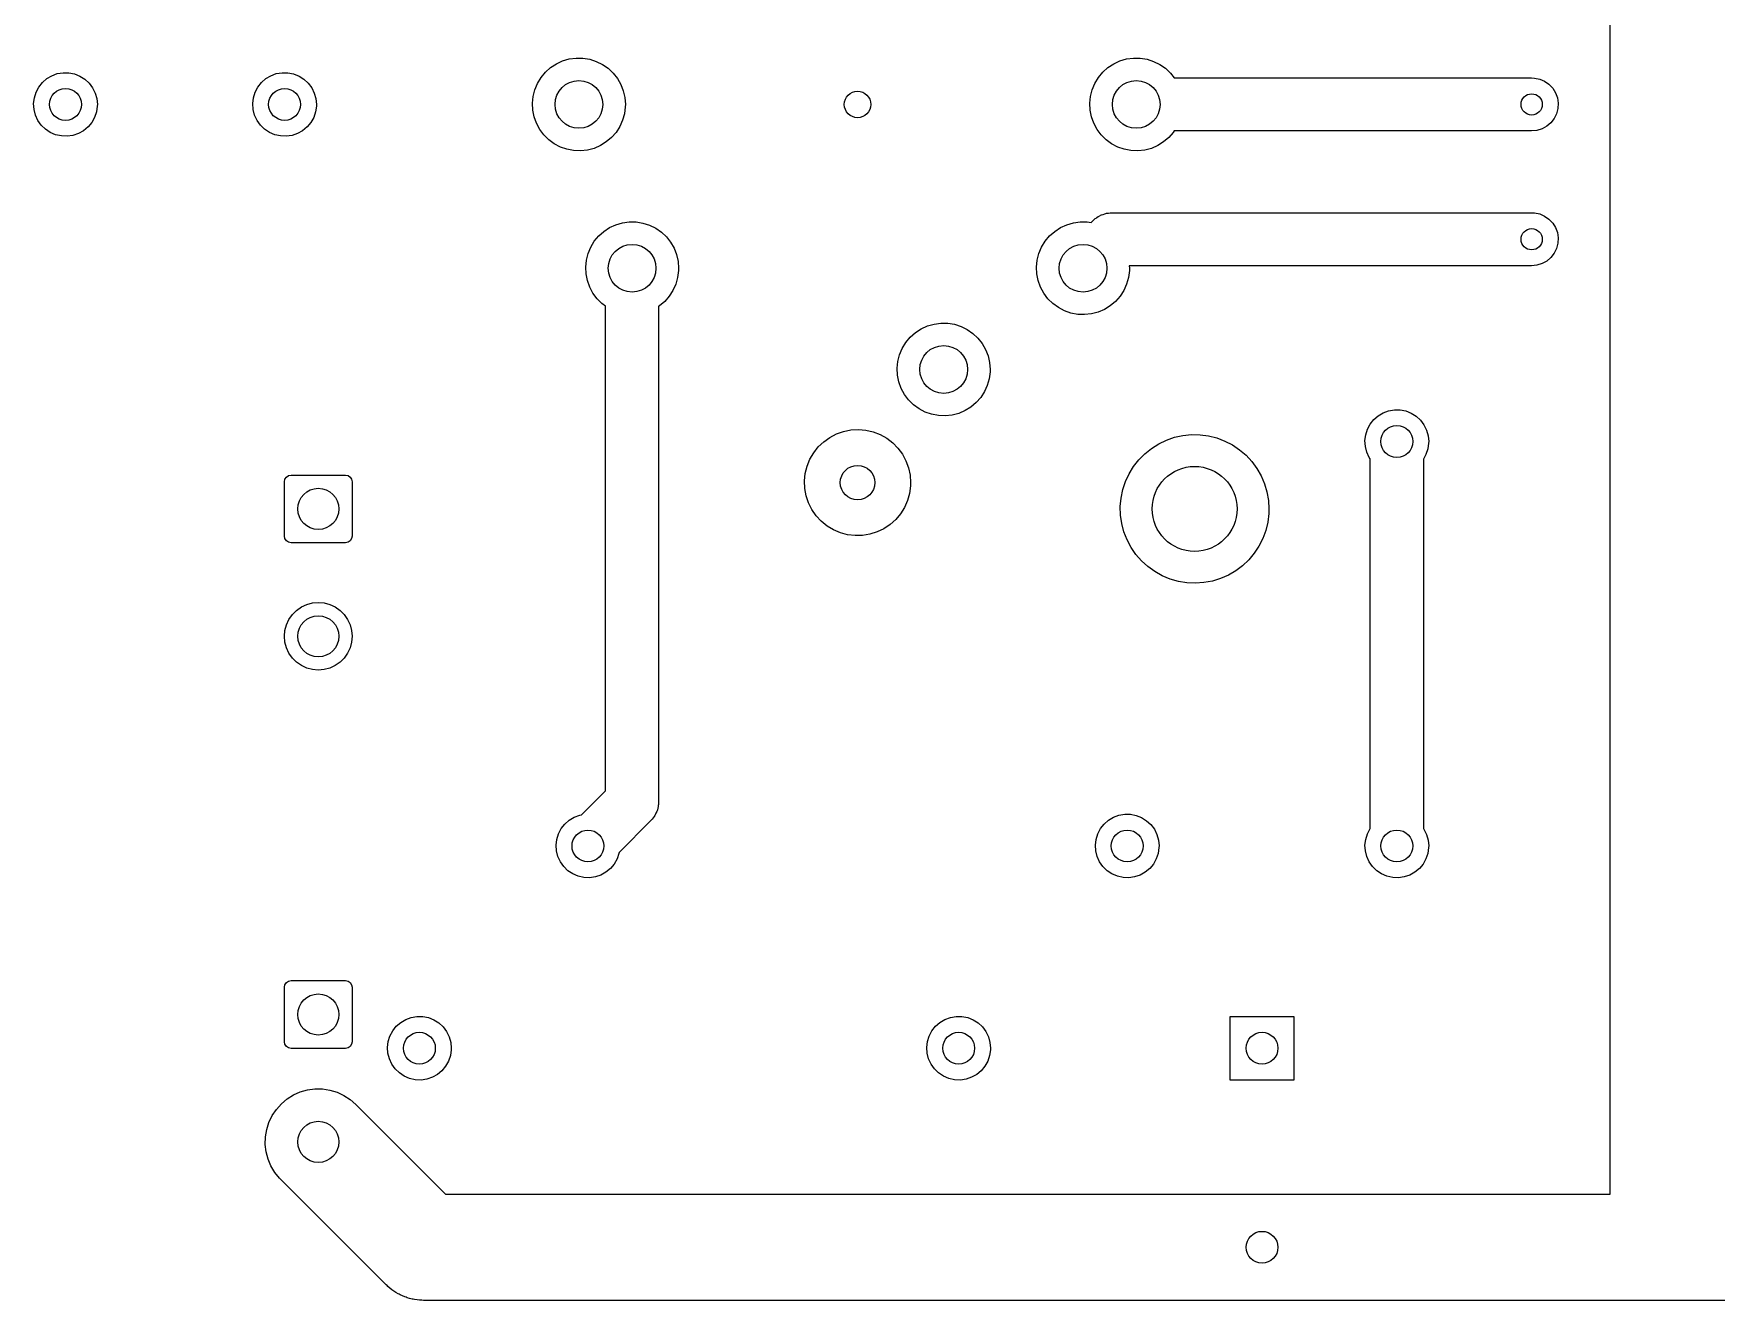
# Model space of a CAD drawing. Extents: x 38 to 261, y -144 to -47.
# Drawn here: x 131.5 to 194.9, y -140.3 to -92.6 of the extents above; entities that cross this region are included whole.
import ezdxf

# ---------------------------------------------------------------- set-up
doc = ezdxf.new("R2010")
doc.units = 0
doc.layers.add('BLACK', color=7, linetype='CONTINUOUS')

msp = doc.modelspace()

# ---------------------------------------------------------------- linework, layer by layer
at = {"layer": 'BLACK', "linetype": 'CONTINUOUS'}
for p, q in [((190.92, -136.31), (190.92, -88.3384)), ((150.995, -93.8616), (151.212, -93.7194)), ((151.212, -93.7194), (151.447, -93.6108)), ((151.447, -93.6108), (151.696, -93.5382)), ((151.696, -93.5382), (151.953, -93.5033)), ((151.953, -93.5033), (152.213, -93.5067)), ((152.213, -93.5067), (152.469, -93.5484)), ((152.469, -93.5484), (152.716, -93.6274)), ((152.716, -93.6274), (152.948, -93.7421)), ((152.948, -93.7421), (153.161, -93.89)), ((171.995, -93.8616), (172.212, -93.7194)), ((172.212, -93.7194), (172.447, -93.6108)), ((172.447, -93.6108), (172.696, -93.5382)), ((172.696, -93.5382), (172.953, -93.5033)), ((172.953, -93.5033), (173.213, -93.5067)), ((173.213, -93.5067), (173.469, -93.5484)), ((173.469, -93.5484), (173.716, -93.6274)), ((173.716, -93.6274), (173.948, -93.7421)), ((173.948, -93.7421), (174.161, -93.89)), ((131.709, -94.5964), (131.845, -94.424)), ((131.845, -94.424), (132.01, -94.2792)), ((132.01, -94.2792), (132.198, -94.1669)), ((132.198, -94.1669), (132.404, -94.0909)), ((132.404, -94.0909), (132.621, -94.0537)), ((132.621, -94.0537), (132.84, -94.0566)), ((132.84, -94.0566), (133.056, -94.0994)), ((133.056, -94.0994), (133.26, -94.1808)), ((133.26, -94.1808), (133.446, -94.298)), ((133.446, -94.298), (133.607, -94.447)), ((133.607, -94.447), (133.738, -94.623)), ((139.964, -94.5964), (140.1, -94.424)), ((140.1, -94.424), (140.265, -94.2792)), ((140.265, -94.2792), (140.453, -94.1669)), ((140.453, -94.1669), (140.659, -94.0909)), ((140.659, -94.0909), (140.876, -94.0537)), ((140.876, -94.0537), (141.095, -94.0566)), ((141.095, -94.0566), (141.311, -94.0994)), ((141.311, -94.0994), (141.515, -94.1808)), ((141.515, -94.1808), (141.701, -94.298)), ((141.701, -94.298), (141.862, -94.447)), ((141.862, -94.447), (141.993, -94.623)), ((150.4, -94.6947), (150.501, -94.4555)), ((150.501, -94.4555), (150.635, -94.2338)), ((150.635, -94.2338), (150.801, -94.0343)), ((150.801, -94.0343), (150.995, -93.8616)), ((153.161, -93.89), (153.35, -94.0677)), ((153.35, -94.0677), (153.511, -94.2714)), ((153.511, -94.2714), (153.64, -94.4966)), ((171.4, -94.6947), (171.501, -94.4555)), ((171.501, -94.4555), (171.635, -94.2338)), ((171.635, -94.2338), (171.801, -94.0343)), ((171.801, -94.0343), (171.995, -93.8616)), ((174.161, -93.89), (174.35, -94.0677)), ((174.35, -94.0677), (174.494, -94.25)), ((174.494, -94.25), (187.96, -94.25)), ((187.96, -94.25), (188.065, -94.2555)), ((188.065, -94.2555), (188.262, -94.2968)), ((188.262, -94.2968), (188.448, -94.3771)), ((188.448, -94.3771), (188.613, -94.493)), ((131.515, -95.2186), (131.541, -95.0005)), ((131.541, -95.0005), (131.606, -94.7908)), ((131.606, -94.7908), (131.709, -94.5964)), ((133.738, -94.623), (133.835, -94.82)), ((133.835, -94.82), (133.895, -95.0313)), ((133.895, -95.0313), (133.915, -95.25)), ((139.77, -95.2186), (139.796, -95.0005)), ((139.796, -95.0005), (139.861, -94.7908)), ((139.861, -94.7908), (139.964, -94.5964)), ((141.993, -94.623), (142.09, -94.82)), ((142.09, -94.82), (142.15, -95.0313)), ((142.15, -95.0313), (142.17, -95.25)), ((150.311, -95.2042), (150.337, -94.9461)), ((150.337, -94.9461), (150.4, -94.6947)), ((153.64, -94.4966), (153.734, -94.7383)), ((153.734, -94.7383), (153.791, -94.9913)), ((153.791, -94.9913), (153.81, -95.25)), ((171.311, -95.2042), (171.337, -94.9461)), ((171.337, -94.9461), (171.4, -94.6947)), ((188.613, -94.493), (188.752, -94.6399)), ((188.752, -94.6399), (188.859, -94.8116)), ((188.859, -94.8116), (188.929, -95.0013)), ((188.929, -95.0013), (188.959, -95.2011)), ((131.53, -95.4377), (131.515, -95.2186)), ((131.584, -95.6506), (131.53, -95.4377)), ((131.676, -95.85), (131.584, -95.6506)), ((133.811, -95.7381), (133.704, -95.9297)), ((133.882, -95.5301), (133.811, -95.7381)), ((133.913, -95.3128), (133.882, -95.5301)), ((133.915, -95.25), (133.913, -95.3128)), ((139.785, -95.4377), (139.77, -95.2186)), ((139.839, -95.6506), (139.785, -95.4377)), ((139.931, -95.85), (139.839, -95.6506)), ((142.066, -95.7381), (141.959, -95.9297)), ((142.137, -95.5301), (142.066, -95.7381)), ((142.168, -95.3128), (142.137, -95.5301)), ((142.17, -95.25), (142.168, -95.3128)), ((150.323, -95.4633), (150.311, -95.2042)), ((150.374, -95.7177), (150.323, -95.4633)), ((150.461, -95.9618), (150.374, -95.7177)), ((153.775, -95.5989), (153.704, -95.8485)), ((153.808, -95.3416), (153.775, -95.5989)), ((153.81, -95.25), (153.808, -95.3416)), ((171.323, -95.4633), (171.311, -95.2042)), ((171.374, -95.7177), (171.323, -95.4633)), ((171.461, -95.9618), (171.374, -95.7177)), ((188.897, -95.5986), (188.808, -95.7799)), ((188.948, -95.403), (188.897, -95.5986)), ((188.959, -95.2011), (188.948, -95.403)), ((131.803, -96.0293), (131.676, -95.85)), ((131.96, -96.1826), (131.803, -96.0293)), ((132.142, -96.3046), (131.96, -96.1826)), ((132.344, -96.3913), (132.142, -96.3046)), ((133.203, -96.3463), (132.995, -96.4168)), ((133.395, -96.239), (133.203, -96.3463)), ((133.564, -96.0985), (133.395, -96.239)), ((133.704, -95.9297), (133.564, -96.0985)), ((140.058, -96.0293), (139.931, -95.85)), ((140.215, -96.1826), (140.058, -96.0293)), ((140.397, -96.3046), (140.215, -96.1826)), ((140.599, -96.3913), (140.397, -96.3046)), ((141.458, -96.3463), (141.25, -96.4168)), ((141.65, -96.239), (141.458, -96.3463)), ((141.819, -96.0985), (141.65, -96.239)), ((141.959, -95.9297), (141.819, -96.0985)), ((150.584, -96.1903), (150.461, -95.9618)), ((150.739, -96.3981), (150.584, -96.1903)), ((153.458, -96.3032), (153.287, -96.4982)), ((153.598, -96.085), (153.458, -96.3032)), ((153.704, -95.8485), (153.598, -96.085)), ((171.584, -96.1903), (171.461, -95.9618)), ((171.739, -96.3981), (171.584, -96.1903)), ((174.458, -96.3032), (174.287, -96.4982)), ((174.492, -96.25), (174.458, -96.3032)), ((187.96, -96.25), (174.492, -96.25)), ((188.161, -96.2296), (187.96, -96.25)), ((188.354, -96.1691), (188.161, -96.2296)), ((188.531, -96.0711), (188.354, -96.1691)), ((188.684, -95.9396), (188.531, -96.0711)), ((188.808, -95.7799), (188.684, -95.9396)), ((132.558, -96.4397), (132.344, -96.3913)), ((132.778, -96.4484), (132.558, -96.4397)), ((132.995, -96.4168), (132.778, -96.4484)), ((140.813, -96.4397), (140.599, -96.3913)), ((141.033, -96.4484), (140.813, -96.4397)), ((141.25, -96.4168), (141.033, -96.4484)), ((150.923, -96.5807), (150.739, -96.3981)), ((151.133, -96.7341), (150.923, -96.5807)), ((151.362, -96.8549), (151.133, -96.7341)), ((151.607, -96.9404), (151.362, -96.8549)), ((151.862, -96.9888), (151.607, -96.9404)), ((152.121, -96.9989), (151.862, -96.9888)), ((152.379, -96.9707), (152.121, -96.9989)), ((152.63, -96.9047), (152.379, -96.9707)), ((152.868, -96.8023), (152.63, -96.9047)), ((153.089, -96.6658), (152.868, -96.8023)), ((153.287, -96.4982), (153.089, -96.6658)), ((171.923, -96.5807), (171.739, -96.3981)), ((172.133, -96.7341), (171.923, -96.5807)), ((172.362, -96.8549), (172.133, -96.7341)), ((172.607, -96.9404), (172.362, -96.8549)), ((172.862, -96.9888), (172.607, -96.9404)), ((173.121, -96.9989), (172.862, -96.9888)), ((173.379, -96.9707), (173.121, -96.9989)), ((173.63, -96.9047), (173.379, -96.9707)), ((173.868, -96.8023), (173.63, -96.9047)), ((174.089, -96.6658), (173.868, -96.8023)), ((174.287, -96.4982), (174.089, -96.6658)), ((171.517, -99.5529), (171.548, -99.5327)), ((171.548, -99.5327), (171.576, -99.5089)), ((171.576, -99.5089), (171.632, -99.4775)), ((171.632, -99.4775), (171.686, -99.4422)), ((171.686, -99.4422), (171.72, -99.4287)), ((171.72, -99.4287), (171.752, -99.4109)), ((171.752, -99.4109), (171.814, -99.3916)), ((171.814, -99.3916), (171.874, -99.3678)), ((171.874, -99.3678), (171.91, -99.3614)), ((171.91, -99.3614), (171.945, -99.3504)), ((171.945, -99.3504), (172.01, -99.3439)), ((172.01, -99.3439), (172.073, -99.3327)), ((172.073, -99.3327), (172.11, -99.3337)), ((172.11, -99.3337), (172.146, -99.33)), ((172.146, -99.33), (187.96, -99.33)), ((187.96, -99.33), (188.065, -99.3355)), ((188.065, -99.3355), (188.262, -99.3768)), ((188.262, -99.3768), (188.448, -99.4571)), ((188.448, -99.4571), (188.613, -99.573)), ((152.806, -100.206), (153, -100.033)), ((153, -100.033), (153.217, -99.8912)), ((153.217, -99.8912), (153.452, -99.7826)), ((153.452, -99.7826), (153.701, -99.71)), ((153.701, -99.71), (153.958, -99.675)), ((153.958, -99.675), (154.218, -99.6784)), ((154.218, -99.6784), (154.474, -99.7201)), ((154.474, -99.7201), (154.721, -99.7992)), ((154.721, -99.7992), (154.954, -99.9139)), ((154.954, -99.9139), (155.167, -100.062)), ((155.167, -100.062), (155.356, -100.239)), ((169.796, -100.206), (169.989, -100.033)), ((169.989, -100.033), (170.206, -99.8912)), ((170.206, -99.8912), (170.442, -99.7826)), ((170.442, -99.7826), (170.691, -99.71)), ((170.691, -99.71), (170.948, -99.675)), ((170.948, -99.675), (171.207, -99.6784)), ((171.207, -99.6784), (171.359, -99.7031)), ((171.359, -99.7031), (171.439, -99.6229)), ((171.439, -99.6229), (171.517, -99.5529)), ((188.613, -99.573), (188.752, -99.7199)), ((188.752, -99.7199), (188.859, -99.8916)), ((188.859, -99.8916), (188.929, -100.081)), ((188.929, -100.081), (188.959, -100.281)), ((152.406, -100.866), (152.506, -100.627)), ((152.506, -100.627), (152.641, -100.406)), ((152.641, -100.406), (152.806, -100.206)), ((155.356, -100.239), (155.516, -100.443)), ((155.516, -100.443), (155.645, -100.668)), ((155.645, -100.668), (155.739, -100.91)), ((169.395, -100.866), (169.495, -100.627)), ((169.495, -100.627), (169.63, -100.406)), ((169.63, -100.406), (169.796, -100.206)), ((188.897, -100.679), (188.808, -100.86)), ((188.948, -100.483), (188.897, -100.679)), ((188.959, -100.281), (188.948, -100.483)), ((152.316, -101.376), (152.342, -101.118)), ((152.328, -101.635), (152.316, -101.376)), ((152.342, -101.118), (152.406, -100.866)), ((155.739, -100.91), (155.796, -101.163)), ((155.796, -101.163), (155.815, -101.422)), ((155.815, -101.422), (155.813, -101.513)), ((169.305, -101.376), (169.331, -101.118)), ((169.318, -101.635), (169.305, -101.376)), ((169.331, -101.118), (169.395, -100.866)), ((187.96, -101.33), (172.798, -101.33)), ((172.798, -101.33), (172.805, -101.422)), ((172.805, -101.422), (172.802, -101.513)), ((188.161, -101.31), (187.96, -101.33)), ((188.354, -101.249), (188.161, -101.31)), ((188.531, -101.151), (188.354, -101.249)), ((188.684, -101.02), (188.531, -101.151)), ((188.808, -100.86), (188.684, -101.02)), ((152.379, -101.889), (152.328, -101.635)), ((152.467, -102.134), (152.379, -101.889)), ((155.71, -102.02), (155.603, -102.257)), ((155.78, -101.771), (155.71, -102.02)), ((155.813, -101.513), (155.78, -101.771)), ((169.368, -101.889), (169.318, -101.635)), ((169.456, -102.134), (169.368, -101.889)), ((172.699, -102.02), (172.593, -102.257)), ((172.77, -101.771), (172.699, -102.02)), ((172.802, -101.513), (172.77, -101.771)), ((152.589, -102.362), (152.467, -102.134)), ((152.745, -102.57), (152.589, -102.362)), ((152.929, -102.752), (152.745, -102.57)), ((155.292, -102.67), (155.094, -102.838)), ((155.463, -102.475), (155.292, -102.67)), ((155.603, -102.257), (155.463, -102.475)), ((169.579, -102.362), (169.456, -102.134)), ((169.734, -102.57), (169.579, -102.362)), ((169.918, -102.752), (169.734, -102.57)), ((172.281, -102.67), (172.083, -102.838)), ((172.452, -102.475), (172.281, -102.67)), ((172.593, -102.257), (172.452, -102.475)), ((153.065, -102.853), (152.929, -102.752)), ((153.065, -121.11), (153.065, -102.853)), ((155.094, -102.838), (155.065, -102.855)), ((155.065, -102.855), (155.065, -121.525)), ((170.127, -102.906), (169.918, -102.752)), ((170.357, -103.027), (170.127, -102.906)), ((170.602, -103.112), (170.357, -103.027)), ((170.857, -103.16), (170.602, -103.112)), ((171.116, -103.171), (170.857, -103.16)), ((171.374, -103.142), (171.116, -103.171)), ((171.624, -103.076), (171.374, -103.142)), ((171.863, -102.974), (171.624, -103.076)), ((172.083, -102.838), (171.863, -102.974)), ((164.546, -104.02), (164.739, -103.848)), ((164.739, -103.848), (164.956, -103.706)), ((164.956, -103.706), (165.192, -103.597)), ((165.192, -103.597), (165.441, -103.524)), ((165.441, -103.524), (165.698, -103.489)), ((165.698, -103.489), (165.957, -103.493)), ((165.957, -103.493), (166.213, -103.534)), ((166.213, -103.534), (166.46, -103.614)), ((166.46, -103.614), (166.693, -103.728)), ((166.693, -103.728), (166.906, -103.876)), ((166.906, -103.876), (167.095, -104.054)), ((164.145, -104.681), (164.245, -104.442)), ((164.245, -104.442), (164.38, -104.22)), ((164.38, -104.22), (164.546, -104.02)), ((167.095, -104.054), (167.255, -104.258)), ((167.255, -104.258), (167.384, -104.483)), ((167.384, -104.483), (167.478, -104.724)), ((164.055, -105.19), (164.081, -104.932)), ((164.068, -105.449), (164.055, -105.19)), ((164.081, -104.932), (164.145, -104.681)), ((167.478, -104.724), (167.535, -104.977)), ((167.535, -104.977), (167.555, -105.236)), ((167.555, -105.236), (167.552, -105.328)), ((164.118, -105.704), (164.068, -105.449)), ((164.206, -105.948), (164.118, -105.704)), ((167.449, -105.835), (167.343, -106.071)), ((167.52, -105.585), (167.449, -105.835)), ((167.552, -105.328), (167.52, -105.585)), ((164.329, -106.176), (164.206, -105.948)), ((164.484, -106.384), (164.329, -106.176)), ((164.668, -106.567), (164.484, -106.384)), ((167.031, -106.484), (166.833, -106.652)), ((167.202, -106.289), (167.031, -106.484)), ((167.343, -106.071), (167.202, -106.289)), ((164.877, -106.72), (164.668, -106.567)), ((165.107, -106.841), (164.877, -106.72)), ((165.352, -106.926), (165.107, -106.841)), ((165.607, -106.975), (165.352, -106.926)), ((165.866, -106.985), (165.607, -106.975)), ((166.124, -106.957), (165.866, -106.985)), ((166.374, -106.891), (166.124, -106.957)), ((166.613, -106.788), (166.374, -106.891)), ((166.833, -106.652), (166.613, -106.788)), ((181.874, -107.296), (182.01, -107.124)), ((182.01, -107.124), (182.175, -106.979)), ((182.175, -106.979), (182.363, -106.867)), ((182.363, -106.867), (182.569, -106.791)), ((182.569, -106.791), (182.786, -106.754)), ((182.786, -106.754), (183.005, -106.757)), ((183.005, -106.757), (183.221, -106.799)), ((183.221, -106.799), (183.425, -106.881)), ((183.425, -106.881), (183.611, -106.998)), ((183.611, -106.998), (183.772, -107.147)), ((183.772, -107.147), (183.903, -107.323)), ((161.515, -107.795), (161.766, -107.664)), ((161.766, -107.664), (162.032, -107.571)), ((162.032, -107.571), (162.309, -107.516)), ((162.309, -107.516), (162.591, -107.5)), ((162.591, -107.5), (162.873, -107.525)), ((162.873, -107.525), (163.148, -107.588)), ((163.148, -107.588), (163.412, -107.69)), ((163.412, -107.69), (163.658, -107.828)), ((174.507, -107.793), (174.822, -107.724)), ((174.822, -107.724), (175.143, -107.692)), ((175.143, -107.692), (175.465, -107.698)), ((175.465, -107.698), (175.785, -107.74)), ((175.785, -107.74), (176.097, -107.818)), ((181.68, -107.919), (181.706, -107.701)), ((181.706, -107.701), (181.771, -107.491)), ((181.771, -107.491), (181.874, -107.296)), ((183.903, -107.323), (184, -107.52)), ((184, -107.52), (184.06, -107.731)), ((184.06, -107.731), (184.08, -107.95)), ((160.764, -108.62), (160.906, -108.376)), ((160.906, -108.376), (161.081, -108.154)), ((161.081, -108.154), (161.285, -107.959)), ((161.285, -107.959), (161.515, -107.795)), ((163.658, -107.828), (163.883, -108)), ((163.883, -108), (164.081, -108.201)), ((164.081, -108.201), (164.249, -108.428)), ((173.16, -108.638), (173.386, -108.409)), ((173.386, -108.409), (173.638, -108.208)), ((173.638, -108.208), (173.911, -108.036)), ((173.911, -108.036), (174.202, -107.898)), ((174.202, -107.898), (174.507, -107.793)), ((176.097, -107.818), (176.399, -107.932)), ((176.399, -107.932), (176.685, -108.08)), ((176.685, -108.08), (176.953, -108.26)), ((176.953, -108.26), (177.198, -108.469)), ((181.695, -108.138), (181.68, -107.919)), ((181.749, -108.351), (181.695, -108.138)), ((181.841, -108.55), (181.749, -108.351)), ((184.047, -108.23), (183.976, -108.438)), ((184.078, -108.013), (184.047, -108.23)), ((184.08, -107.95), (184.078, -108.013)), ((160.59, -109.156), (160.658, -108.882)), ((160.658, -108.882), (160.764, -108.62)), ((164.249, -108.428), (164.383, -108.677)), ((164.383, -108.677), (164.481, -108.942)), ((164.481, -108.942), (164.54, -109.218)), ((172.792, -109.167), (172.961, -108.892)), ((172.961, -108.892), (173.16, -108.638)), ((177.198, -108.469), (177.417, -108.705)), ((177.417, -108.705), (177.608, -108.965)), ((177.608, -108.965), (177.768, -109.245)), ((181.88, -108.606), (181.841, -108.55)), ((181.88, -122.528), (181.88, -108.606)), ((183.976, -108.438), (183.88, -108.61)), ((183.88, -108.61), (183.88, -122.532)), ((140.965, -109.465), (140.984, -109.369)), ((140.965, -111.515), (140.965, -109.465)), ((140.984, -109.369), (141.038, -109.288)), ((141.038, -109.288), (141.119, -109.234)), ((141.119, -109.234), (141.215, -109.215)), ((141.215, -109.215), (143.265, -109.215)), ((143.265, -109.215), (143.361, -109.234)), ((143.361, -109.234), (143.442, -109.288)), ((143.442, -109.288), (143.496, -109.369)), ((143.496, -109.369), (143.515, -109.465)), ((143.515, -109.465), (143.515, -111.515)), ((160.561, -109.437), (160.59, -109.156)), ((160.572, -109.719), (160.561, -109.437)), ((164.556, -109.626), (164.518, -109.906)), ((164.54, -109.218), (164.56, -109.5)), ((164.56, -109.5), (164.556, -109.626)), ((172.555, -109.765), (172.657, -109.459)), ((172.657, -109.459), (172.792, -109.167)), ((177.768, -109.245), (177.894, -109.542)), ((177.894, -109.542), (177.986, -109.851)), ((160.623, -109.997), (160.572, -109.719)), ((160.712, -110.265), (160.623, -109.997)), ((160.839, -110.518), (160.712, -110.265)), ((164.442, -110.177), (164.328, -110.436)), ((164.518, -109.906), (164.442, -110.177)), ((172.461, -110.402), (172.49, -110.081)), ((172.49, -110.081), (172.555, -109.765)), ((177.986, -109.851), (178.041, -110.168)), ((178.041, -110.168), (178.06, -110.49)), ((160.999, -110.75), (160.839, -110.518)), ((161.191, -110.958), (160.999, -110.75)), ((163.996, -110.892), (163.786, -111.08)), ((164.178, -110.676), (163.996, -110.892)), ((164.328, -110.436), (164.178, -110.676)), ((172.47, -110.724), (172.461, -110.402)), ((172.515, -111.043), (172.47, -110.724)), ((178.054, -110.666), (178.016, -110.986)), ((178.06, -110.49), (178.054, -110.666)), ((140.984, -111.611), (140.965, -111.515)), ((143.515, -111.515), (143.496, -111.611)), ((161.41, -111.136), (161.191, -110.958)), ((161.652, -111.282), (161.41, -111.136)), ((161.912, -111.392), (161.652, -111.282)), ((162.185, -111.465), (161.912, -111.392)), ((162.466, -111.498), (162.185, -111.465)), ((162.748, -111.491), (162.466, -111.498)), ((163.027, -111.445), (162.748, -111.491)), ((163.296, -111.36), (163.027, -111.445)), ((163.551, -111.237), (163.296, -111.36)), ((163.786, -111.08), (163.551, -111.237)), ((172.597, -111.355), (172.515, -111.043)), ((172.714, -111.656), (172.597, -111.355)), ((177.94, -111.299), (177.83, -111.602)), ((178.016, -110.986), (177.94, -111.299)), ((141.038, -111.692), (140.984, -111.611)), ((141.119, -111.746), (141.038, -111.692)), ((141.215, -111.765), (141.119, -111.746)), ((143.265, -111.765), (141.215, -111.765)), ((143.361, -111.746), (143.265, -111.765)), ((143.442, -111.692), (143.361, -111.746)), ((143.496, -111.611), (143.442, -111.692)), ((172.865, -111.94), (172.714, -111.656)), ((173.048, -112.206), (172.865, -111.94)), ((173.259, -112.449), (173.048, -112.206)), ((177.508, -112.159), (177.301, -112.407)), ((177.685, -111.89), (177.508, -112.159)), ((177.83, -111.602), (177.685, -111.89)), ((173.498, -112.666), (173.259, -112.449)), ((173.76, -112.854), (173.498, -112.666)), ((174.041, -113.011), (173.76, -112.854)), ((176.809, -112.822), (176.531, -112.985)), ((177.067, -112.629), (176.809, -112.822)), ((177.301, -112.407), (177.067, -112.629)), ((174.339, -113.134), (174.041, -113.011)), ((174.649, -113.223), (174.339, -113.134)), ((174.967, -113.275), (174.649, -113.223)), ((175.289, -113.29), (174.967, -113.275)), ((175.611, -113.268), (175.289, -113.29)), ((175.928, -113.209), (175.611, -113.268)), ((176.236, -113.114), (175.928, -113.209)), ((176.531, -112.985), (176.236, -113.114)), ((141.602, -114.186), (141.804, -114.092)), ((141.804, -114.092), (142.019, -114.034)), ((142.019, -114.034), (142.24, -114.015)), ((142.24, -114.015), (142.461, -114.034)), ((142.461, -114.034), (142.676, -114.092)), ((142.676, -114.092), (142.877, -114.186)), ((141.042, -114.854), (141.136, -114.652)), ((141.136, -114.652), (141.263, -114.47)), ((141.263, -114.47), (141.42, -114.313)), ((141.42, -114.313), (141.602, -114.186)), ((142.877, -114.186), (143.06, -114.313)), ((143.06, -114.313), (143.217, -114.47)), ((143.217, -114.47), (143.344, -114.652)), ((143.344, -114.652), (143.438, -114.854)), ((140.965, -115.29), (140.984, -115.069)), ((140.984, -115.511), (140.965, -115.29)), ((140.984, -115.069), (141.042, -114.854)), ((143.438, -114.854), (143.496, -115.069)), ((143.496, -115.069), (143.515, -115.29)), ((143.515, -115.29), (143.496, -115.511)), ((141.042, -115.726), (140.984, -115.511)), ((141.136, -115.927), (141.042, -115.726)), ((141.263, -116.11), (141.136, -115.927)), ((143.344, -115.927), (143.217, -116.11)), ((143.438, -115.726), (143.344, -115.927)), ((143.496, -115.511), (143.438, -115.726)), ((141.42, -116.267), (141.263, -116.11)), ((141.602, -116.394), (141.42, -116.267)), ((141.804, -116.488), (141.602, -116.394)), ((142.019, -116.546), (141.804, -116.488)), ((142.24, -116.565), (142.019, -116.546)), ((142.461, -116.546), (142.24, -116.565)), ((142.676, -116.488), (142.461, -116.546)), ((142.877, -116.394), (142.676, -116.488)), ((143.06, -116.267), (142.877, -116.394)), ((143.217, -116.11), (143.06, -116.267)), ((152.156, -122.019), (153.065, -121.11)), ((155.05, -121.702), (155.032, -121.764)), ((155.052, -121.665), (155.05, -121.702)), ((155.06, -121.629), (155.052, -121.665)), ((155.065, -121.525), (155.06, -121.629)), ((151.394, -122.536), (151.53, -122.364)), ((151.53, -122.364), (151.695, -122.219)), ((151.695, -122.219), (151.883, -122.107)), ((151.883, -122.107), (152.089, -122.031)), ((152.089, -122.031), (152.156, -122.019)), ((154.772, -122.232), (153.572, -123.432)), ((154.796, -122.203), (154.772, -122.232)), ((154.822, -122.178), (154.796, -122.203)), ((154.859, -122.125), (154.822, -122.178)), ((154.9, -122.075), (154.859, -122.125)), ((154.917, -122.043), (154.9, -122.075)), ((154.938, -122.013), (154.917, -122.043)), ((154.964, -121.953), (154.938, -122.013)), ((154.994, -121.896), (154.964, -121.953)), ((155.004, -121.861), (154.994, -121.896)), ((155.019, -121.827), (155.004, -121.861)), ((155.032, -121.764), (155.019, -121.827)), ((171.714, -122.536), (171.85, -122.364)), ((171.85, -122.364), (172.015, -122.219)), ((172.015, -122.219), (172.203, -122.107)), ((172.203, -122.107), (172.409, -122.031)), ((172.409, -122.031), (172.626, -121.994)), ((172.626, -121.994), (172.845, -121.997)), ((172.845, -121.997), (173.061, -122.039)), ((173.061, -122.039), (173.265, -122.121)), ((173.265, -122.121), (173.451, -122.238)), ((173.451, -122.238), (173.612, -122.387)), ((151.2, -123.159), (151.226, -122.941)), ((151.226, -122.941), (151.291, -122.731)), ((151.291, -122.731), (151.394, -122.536)), ((171.52, -123.159), (171.546, -122.941)), ((171.546, -122.941), (171.611, -122.731)), ((171.611, -122.731), (171.714, -122.536)), ((173.612, -122.387), (173.743, -122.563)), ((173.743, -122.563), (173.84, -122.76)), ((173.84, -122.76), (173.9, -122.971)), ((173.9, -122.971), (173.92, -123.19)), ((181.68, -123.159), (181.706, -122.941)), ((181.706, -122.941), (181.771, -122.731)), ((181.771, -122.731), (181.874, -122.536)), ((181.874, -122.536), (181.88, -122.528)), ((183.88, -122.532), (183.903, -122.563)), ((183.903, -122.563), (184, -122.76)), ((184, -122.76), (184.06, -122.971)), ((184.06, -122.971), (184.08, -123.19)), ((151.215, -123.378), (151.2, -123.159)), ((151.269, -123.591), (151.215, -123.378)), ((151.361, -123.79), (151.269, -123.591)), ((153.567, -123.47), (153.496, -123.678)), ((153.572, -123.432), (153.567, -123.47)), ((171.535, -123.378), (171.52, -123.159)), ((171.589, -123.591), (171.535, -123.378)), ((171.681, -123.79), (171.589, -123.591)), ((173.887, -123.47), (173.816, -123.678)), ((173.918, -123.253), (173.887, -123.47)), ((173.92, -123.19), (173.918, -123.253)), ((181.695, -123.378), (181.68, -123.159)), ((181.749, -123.591), (181.695, -123.378)), ((181.841, -123.79), (181.749, -123.591)), ((184.047, -123.47), (183.976, -123.678)), ((184.078, -123.253), (184.047, -123.47)), ((184.08, -123.19), (184.078, -123.253)), ((151.488, -123.969), (151.361, -123.79)), ((151.645, -124.123), (151.488, -123.969)), ((151.827, -124.245), (151.645, -124.123)), ((152.029, -124.331), (151.827, -124.245)), ((153.08, -124.179), (152.888, -124.286)), ((153.249, -124.039), (153.08, -124.179)), ((153.389, -123.87), (153.249, -124.039)), ((153.496, -123.678), (153.389, -123.87)), ((171.808, -123.969), (171.681, -123.79)), ((171.965, -124.123), (171.808, -123.969)), ((172.147, -124.245), (171.965, -124.123)), ((172.349, -124.331), (172.147, -124.245)), ((173.4, -124.179), (173.208, -124.286)), ((173.569, -124.039), (173.4, -124.179)), ((173.709, -123.87), (173.569, -124.039)), ((173.816, -123.678), (173.709, -123.87)), ((181.968, -123.969), (181.841, -123.79)), ((182.125, -124.123), (181.968, -123.969)), ((182.307, -124.245), (182.125, -124.123)), ((182.509, -124.331), (182.307, -124.245)), ((183.56, -124.179), (183.368, -124.286)), ((183.729, -124.039), (183.56, -124.179)), ((183.869, -123.87), (183.729, -124.039)), ((183.976, -123.678), (183.869, -123.87)), ((152.243, -124.38), (152.029, -124.331)), ((152.463, -124.388), (152.243, -124.38)), ((152.68, -124.357), (152.463, -124.388)), ((152.888, -124.286), (152.68, -124.357)), ((172.563, -124.38), (172.349, -124.331)), ((172.783, -124.388), (172.563, -124.38)), ((173, -124.357), (172.783, -124.388)), ((173.208, -124.286), (173, -124.357)), ((182.723, -124.38), (182.509, -124.331)), ((182.943, -124.388), (182.723, -124.38)), ((183.16, -124.357), (182.943, -124.388)), ((183.368, -124.286), (183.16, -124.357)), ((140.965, -128.515), (140.984, -128.419)), ((140.965, -130.565), (140.965, -128.515)), ((140.984, -128.419), (141.038, -128.338)), ((141.038, -128.338), (141.119, -128.284)), ((141.119, -128.284), (141.215, -128.265)), ((141.215, -128.265), (143.265, -128.265)), ((143.265, -128.265), (143.361, -128.284)), ((143.361, -128.284), (143.442, -128.338)), ((143.442, -128.338), (143.496, -128.419)), ((143.496, -128.419), (143.515, -128.515)), ((143.515, -128.515), (143.515, -130.565)), ((145.18, -129.984), (145.345, -129.839)), ((145.345, -129.839), (145.533, -129.727)), ((145.533, -129.727), (145.739, -129.651)), ((145.739, -129.651), (145.956, -129.614)), ((145.956, -129.614), (146.175, -129.617)), ((146.175, -129.617), (146.391, -129.659)), ((146.391, -129.659), (146.595, -129.741)), ((146.595, -129.741), (146.781, -129.858)), ((146.781, -129.858), (146.942, -130.007)), ((165.5, -129.984), (165.665, -129.839)), ((165.665, -129.839), (165.853, -129.727)), ((165.853, -129.727), (166.059, -129.651)), ((166.059, -129.651), (166.276, -129.614)), ((166.276, -129.614), (166.495, -129.617)), ((166.495, -129.617), (166.711, -129.659)), ((166.711, -129.659), (166.915, -129.741)), ((166.915, -129.741), (167.101, -129.858)), ((167.101, -129.858), (167.262, -130.007)), ((176.6, -132.01), (176.6, -129.61)), ((176.6, -129.61), (179, -129.61)), ((179, -129.61), (179, -132.01)), ((140.984, -130.661), (140.965, -130.565)), ((143.515, -130.565), (143.496, -130.661)), ((144.85, -130.779), (144.876, -130.561)), ((144.876, -130.561), (144.941, -130.351)), ((144.941, -130.351), (145.044, -130.156)), ((145.044, -130.156), (145.18, -129.984)), ((146.942, -130.007), (147.073, -130.183)), ((147.073, -130.183), (147.17, -130.38)), ((147.17, -130.38), (147.23, -130.591)), ((147.23, -130.591), (147.25, -130.81)), ((165.17, -130.779), (165.196, -130.561)), ((165.196, -130.561), (165.261, -130.351)), ((165.261, -130.351), (165.364, -130.156)), ((165.364, -130.156), (165.5, -129.984)), ((167.262, -130.007), (167.393, -130.183)), ((167.393, -130.183), (167.49, -130.38)), ((167.49, -130.38), (167.55, -130.591)), ((167.55, -130.591), (167.57, -130.81)), ((141.038, -130.742), (140.984, -130.661)), ((141.119, -130.796), (141.038, -130.742)), ((141.215, -130.815), (141.119, -130.796)), ((143.265, -130.815), (141.215, -130.815)), ((143.361, -130.796), (143.265, -130.815)), ((143.442, -130.742), (143.361, -130.796)), ((143.496, -130.661), (143.442, -130.742)), ((144.865, -130.998), (144.85, -130.779)), ((144.919, -131.211), (144.865, -130.998)), ((145.011, -131.41), (144.919, -131.211)), ((147.217, -131.09), (147.146, -131.298)), ((147.248, -130.873), (147.217, -131.09)), ((147.25, -130.81), (147.248, -130.873)), ((165.185, -130.998), (165.17, -130.779)), ((165.239, -131.211), (165.185, -130.998)), ((165.331, -131.41), (165.239, -131.211)), ((167.537, -131.09), (167.466, -131.298)), ((167.568, -130.873), (167.537, -131.09)), ((167.57, -130.81), (167.568, -130.873)), ((145.138, -131.589), (145.011, -131.41)), ((145.295, -131.743), (145.138, -131.589)), ((145.477, -131.865), (145.295, -131.743)), ((145.679, -131.951), (145.477, -131.865)), ((146.73, -131.799), (146.538, -131.906)), ((146.899, -131.659), (146.73, -131.799)), ((147.039, -131.49), (146.899, -131.659)), ((147.146, -131.298), (147.039, -131.49)), ((165.458, -131.589), (165.331, -131.41)), ((165.615, -131.743), (165.458, -131.589)), ((165.797, -131.865), (165.615, -131.743)), ((165.999, -131.951), (165.797, -131.865)), ((167.05, -131.799), (166.858, -131.906)), ((167.219, -131.659), (167.05, -131.799)), ((167.359, -131.49), (167.219, -131.659)), ((167.466, -131.298), (167.359, -131.49)), ((141.304, -132.572), (141.563, -132.458)), ((141.563, -132.458), (141.834, -132.382)), ((141.834, -132.382), (142.114, -132.344)), ((142.114, -132.344), (142.397, -132.346)), ((142.397, -132.346), (142.676, -132.388)), ((142.676, -132.388), (142.947, -132.469)), ((142.947, -132.469), (143.204, -132.587)), ((145.893, -132), (145.679, -131.951)), ((146.113, -132.008), (145.893, -132)), ((146.33, -131.977), (146.113, -132.008)), ((146.538, -131.906), (146.33, -131.977)), ((166.213, -132), (165.999, -131.951)), ((166.433, -132.008), (166.213, -132)), ((166.65, -131.977), (166.433, -132.008)), ((166.858, -131.906), (166.65, -131.977)), ((179, -132.01), (176.6, -132.01)), ((140.503, -133.349), (140.66, -133.114)), ((140.66, -133.114), (140.848, -132.904)), ((140.848, -132.904), (141.064, -132.722)), ((141.064, -132.722), (141.304, -132.572)), ((143.204, -132.587), (143.441, -132.741)), ((143.441, -132.741), (143.654, -132.926)), ((143.654, -132.926), (147.038, -136.31)), ((140.295, -133.873), (140.38, -133.604)), ((140.38, -133.604), (140.503, -133.349)), ((140.242, -134.434), (140.249, -134.152)), ((140.249, -134.152), (140.295, -133.873)), ((140.275, -134.715), (140.242, -134.434)), ((140.348, -134.988), (140.275, -134.715)), ((140.458, -135.248), (140.348, -134.988)), ((140.604, -135.49), (140.458, -135.248)), ((140.782, -135.709), (140.604, -135.49)), ((140.826, -135.754), (140.782, -135.709)), ((144.796, -139.724), (140.826, -135.754)), ((147.038, -136.31), (190.92, -136.31)), ((144.831, -139.755), (144.796, -139.724)), ((144.864, -139.789), (144.831, -139.755)), ((144.938, -139.848), (144.864, -139.789)), ((145.009, -139.909), (144.938, -139.848)), ((145.049, -139.935), (145.009, -139.909)), ((145.086, -139.964), (145.049, -139.935)), ((145.167, -140.011), (145.086, -139.964)), ((145.246, -140.063), (145.167, -140.011)), ((145.289, -140.082), (145.246, -140.063)), ((145.33, -140.106), (145.289, -140.082)), ((145.417, -140.141), (145.33, -140.106)), ((145.503, -140.181), (145.417, -140.141)), ((145.548, -140.194), (145.503, -140.181)), ((145.592, -140.212), (145.548, -140.194)), ((145.683, -140.235), (145.592, -140.212)), ((145.774, -140.262), (145.683, -140.235)), ((145.82, -140.269), (145.774, -140.262)), ((145.866, -140.28), (145.82, -140.269)), ((145.96, -140.29), (145.866, -140.28)), ((146.053, -140.304), (145.96, -140.29)), ((146.1, -140.304), (146.053, -140.304)), ((146.147, -140.309), (146.1, -140.304)), ((146.21, -140.31), (146.147, -140.309)), ((233.151, -140.31), (146.21, -140.31))]:
    msp.add_line(p, q, dxfattribs=at)
at = {"layer": 'BLACK'}
for centre, radius in [((152.06, -95.25), 0.9), ((173.06, -95.25), 0.9), ((132.715, -95.25), 0.6), ((140.97, -95.25), 0.6), ((162.56, -95.25), 0.5), ((187.96, -95.25), 0.4), ((187.96, -100.33), 0.4), ((154.065, -101.422), 0.9), ((171.055, -101.422), 0.9), ((165.805, -105.236), 0.9), ((182.88, -107.95), 0.6), ((162.56, -109.5), 0.65), ((175.26, -110.49), 1.6), ((142.24, -110.49), 0.775), ((142.24, -115.29), 0.775), ((152.4, -123.19), 0.6), ((172.72, -123.19), 0.6), ((182.88, -123.19), 0.6), ((142.24, -129.54), 0.775), ((146.05, -130.81), 0.6), ((166.37, -130.81), 0.6), ((177.8, -130.81), 0.6), ((142.24, -134.34), 0.775), ((177.8, -138.31), 0.6)]:
    msp.add_circle(centre, radius, dxfattribs=at)

doc.saveas('drawing.dxf')
